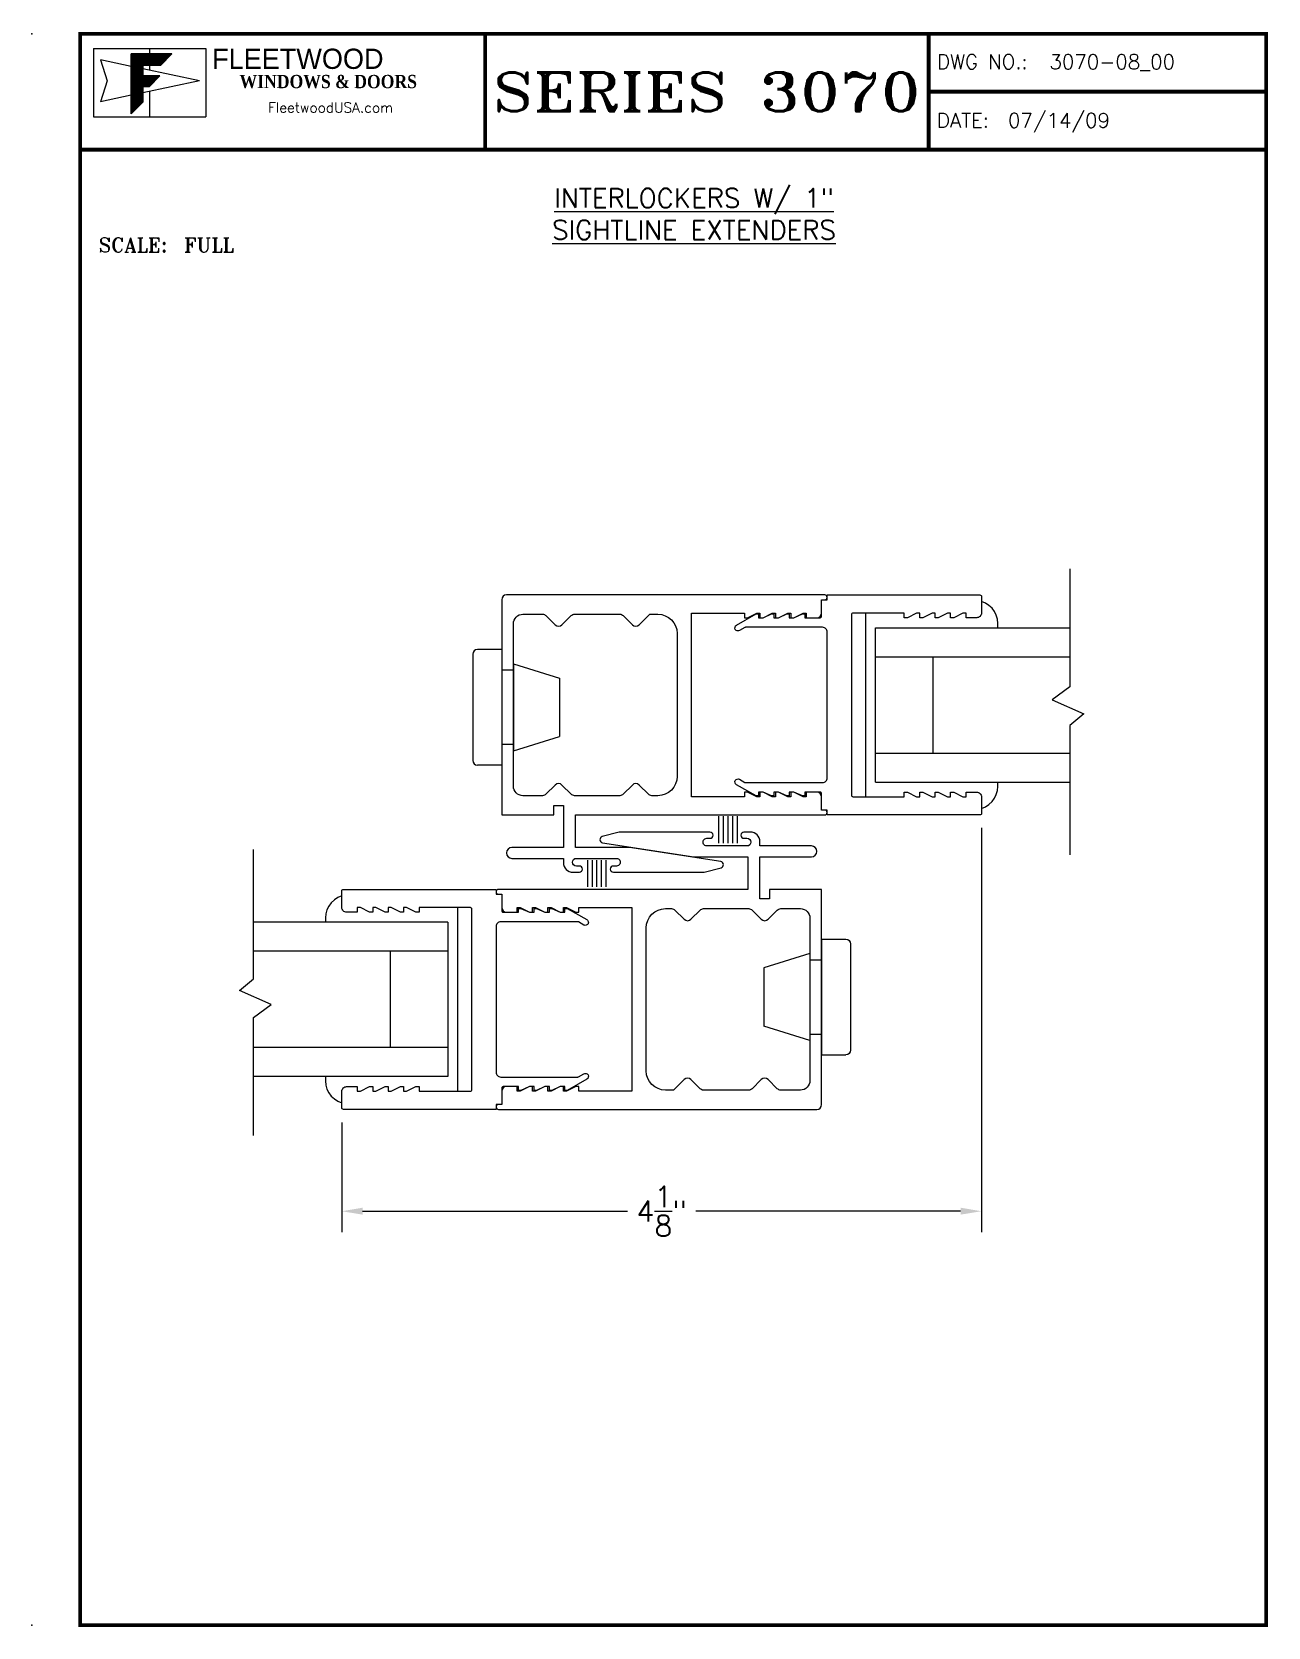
# Model space of a CAD drawing. Extents: x -31.7 to 55.9, y -31.6 to 29.
# Drawn here: x -31.75 to -23.73, y -5.71 to 4.63 of the extents above; entities that cross this region are included whole.
import ezdxf
from ezdxf.enums import TextEntityAlignment as Align

# ---------------------------------------------------------------- set-up
doc = ezdxf.new("R2010")
doc.units = 0
doc.header["$LTSCALE"] = 0.25
doc.header["$MEASUREMENT"] = 0
doc.layers.get('0').update_dxf_attribs({"linetype": 'CONTINUOUS'})
doc.layers.get('DEFPOINTS').update_dxf_attribs({"color": 1, "linetype": 'CONTINUOUS'})
for name, color, linetype in [('FRAME', 1, 'CONTINUOUS'), ('GLASS-VINYL', 7, 'CONTINUOUS'), ('MISC', 7, 'CONTINUOUS'), ('SASH', 5, 'CONTINUOUS'), ('SEAL', 7, 'CONTINUOUS'), ('TEXT', 7, 'CONTINUOUS')]:
    doc.layers.add(name, color=color, linetype=linetype)
doc.styles.add('ROMANT', font='romant')
doc.styles.add('SIMPLEX-094', font='simplex.shx', dxfattribs={"height": 0.094})
doc.styles.get("Standard").update_dxf_attribs({"font": 'simplex.shx'})
doc.dimstyles.new('FULL SCALE', dxfattribs={"dimscale": 0.75, "dimtxt": 0.18, "dimasz": 0.18, "dimexe": 0.18, "dimexo": 0.125, "dimgap": 0.09, "dimtad": 0, "dimtih": 1, "dimtoh": 1, "dimdec": 4, "dimzin": 0, "dimdsep": 46, "dimlunit": 4, "dimtxsty": 'Standard', "dimcen": 0.09, "dimadec": 0, "dimazin": 0, "dimtfac": 1, "dimtdec": 4, "dimtofl": 0, "dimtmove": 0, "dimatfit": 3, "dimfxl": 0, "dimtolj": 1, "dimtzin": 0, "dimarcsym": 0})

# ---------------------------------------------------------------- blocks, each defined once
blk = doc.blocks.new('*X37')
at = {"color": 0}
for p, q in [((7.233, 10.235), (7.463, 10.465)), ((7.233, 10.245), (7.452, 10.465)), ((7.233, 10.256), (7.442, 10.465)), ((7.233, 10.266), (7.431, 10.465)), ((7.233, 10.277), (7.42, 10.465)), ((7.233, 10.288), (7.41, 10.465)), ((7.233, 10.298), (7.399, 10.465)), ((7.233, 10.309), (7.389, 10.465)), ((7.233, 10.319), (7.378, 10.465)), ((7.233, 10.33), (7.367, 10.465)), ((7.233, 10.341), (7.357, 10.465)), ((7.233, 10.351), (7.346, 10.465)), ((7.233, 10.362), (7.336, 10.465)), ((7.233, 10.372), (7.325, 10.465)), ((7.233, 10.383), (7.314, 10.465)), ((7.233, 10.394), (7.304, 10.465)), ((7.233, 10.404), (7.293, 10.465)), ((7.233, 10.415), (7.283, 10.465)), ((7.233, 10.426), (7.272, 10.465)), ((7.233, 10.436), (7.261, 10.465)), ((7.233, 10.447), (7.251, 10.465)), ((7.233, 10.457), (7.24, 10.465)), ((7.355, 10.337), (7.233, 10.459)), ((7.355, 10.326), (7.233, 10.448)), ((7.355, 10.316), (7.233, 10.438)), ((7.355, 10.305), (7.233, 10.427)), ((7.355, 10.348), (7.238, 10.465)), ((7.365, 10.348), (7.249, 10.465)), ((7.375, 10.348), (7.259, 10.465)), ((7.386, 10.348), (7.27, 10.465)), ((7.396, 10.348), (7.28, 10.465)), ((7.407, 10.348), (7.291, 10.465)), ((7.418, 10.348), (7.302, 10.465)), ((7.428, 10.348), (7.312, 10.465)), ((7.439, 10.348), (7.323, 10.465)), ((7.449, 10.348), (7.333, 10.465)), ((7.46, 10.348), (7.344, 10.465)), ((7.471, 10.348), (7.355, 10.465)), ((7.357, 10.348), (7.473, 10.465)), ((7.481, 10.348), (7.365, 10.465)), ((7.368, 10.348), (7.484, 10.465)), ((7.492, 10.348), (7.376, 10.465)), ((7.379, 10.348), (7.495, 10.465)), ((7.503, 10.348), (7.386, 10.465)), ((7.389, 10.348), (7.505, 10.465)), ((7.513, 10.348), (7.397, 10.465)), ((7.4, 10.348), (7.516, 10.465)), ((7.524, 10.348), (7.408, 10.465)), ((7.41, 10.348), (7.526, 10.465)), ((7.534, 10.348), (7.418, 10.465)), ((7.421, 10.348), (7.537, 10.465)), ((7.542, 10.351), (7.429, 10.465)), ((7.432, 10.348), (7.548, 10.465)), ((7.548, 10.356), (7.439, 10.465)), ((7.442, 10.348), (7.558, 10.465)), ((7.553, 10.362), (7.45, 10.465)), ((7.453, 10.348), (7.569, 10.465)), ((7.558, 10.367), (7.461, 10.465)), ((7.463, 10.348), (7.58, 10.465)), ((7.563, 10.372), (7.471, 10.465)), ((7.474, 10.348), (7.59, 10.465)), ((7.569, 10.378), (7.482, 10.465)), ((7.485, 10.348), (7.601, 10.465)), ((7.574, 10.383), (7.492, 10.465)), ((7.495, 10.348), (7.611, 10.465)), ((7.579, 10.388), (7.503, 10.465)), ((7.506, 10.348), (7.622, 10.465)), ((7.585, 10.394), (7.514, 10.465)), ((7.516, 10.348), (7.633, 10.465)), ((7.59, 10.399), (7.524, 10.465)), ((7.527, 10.348), (7.643, 10.465)), ((7.595, 10.404), (7.535, 10.465)), ((7.538, 10.348), (7.654, 10.465)), ((7.601, 10.409), (7.546, 10.465)), ((7.606, 10.415), (7.556, 10.465)), ((7.611, 10.42), (7.567, 10.465)), ((7.616, 10.425), (7.577, 10.465)), ((7.622, 10.431), (7.588, 10.465)), ((7.627, 10.436), (7.599, 10.465)), ((7.632, 10.441), (7.609, 10.465)), ((7.638, 10.447), (7.62, 10.465)), ((7.643, 10.452), (7.63, 10.465)), ((7.648, 10.457), (7.641, 10.465)), ((7.654, 10.462), (7.652, 10.465)), ((7.355, 10.295), (7.233, 10.416)), ((7.355, 10.284), (7.233, 10.406)), ((7.355, 10.273), (7.233, 10.395)), ((7.355, 10.263), (7.233, 10.385)), ((7.355, 10.252), (7.233, 10.374)), ((7.355, 10.241), (7.233, 10.363)), ((7.44, 10.145), (7.233, 10.353)), ((7.233, 10.224), (7.355, 10.346)), ((7.435, 10.14), (7.233, 10.342)), ((7.233, 10.213), (7.355, 10.335)), ((7.43, 10.135), (7.233, 10.332)), ((7.233, 10.203), (7.355, 10.325)), ((7.424, 10.129), (7.233, 10.321)), ((7.233, 10.192), (7.355, 10.314)), ((7.416, 10.127), (7.233, 10.31)), ((7.233, 10.182), (7.355, 10.304)), ((7.405, 10.127), (7.233, 10.3)), ((7.233, 10.171), (7.355, 10.293)), ((7.395, 10.127), (7.233, 10.289)), ((7.233, 10.16), (7.355, 10.282)), ((7.384, 10.127), (7.233, 10.279)), ((7.233, 10.15), (7.355, 10.272)), ((7.373, 10.127), (7.233, 10.268)), ((7.233, 10.139), (7.355, 10.261)), ((7.363, 10.127), (7.233, 10.257)), ((7.233, 10.129), (7.355, 10.25)), ((7.355, 10.125), (7.233, 10.247)), ((7.233, 10.118), (7.355, 10.24)), ((7.233, 10.012), (7.457, 10.236)), ((7.233, 10.022), (7.446, 10.236)), ((7.233, 10.033), (7.436, 10.236)), ((7.233, 10.044), (7.425, 10.236)), ((7.233, 10.054), (7.415, 10.236)), ((7.233, 10.065), (7.404, 10.236)), ((7.233, 10.076), (7.393, 10.236)), ((7.233, 10.086), (7.383, 10.236)), ((7.233, 10.097), (7.372, 10.236)), ((7.233, 10.107), (7.362, 10.236)), ((7.355, 10.114), (7.233, 10.236)), ((7.355, 10.104), (7.233, 10.226)), ((7.355, 10.093), (7.233, 10.215)), ((7.355, 10.082), (7.233, 10.204)), ((7.355, 10.072), (7.233, 10.194)), ((7.355, 10.061), (7.233, 10.183)), ((7.355, 10.051), (7.233, 10.172)), ((7.355, 10.04), (7.233, 10.162)), ((7.355, 10.029), (7.233, 10.151)), ((7.355, 10.019), (7.233, 10.141)), ((7.355, 10.008), (7.233, 10.13)), ((7.233, 10.001), (7.355, 10.123)), ((7.355, 9.998), (7.233, 10.119)), ((7.233, 9.991), (7.355, 10.113)), ((7.355, 9.987), (7.233, 10.109)), ((7.233, 9.98), (7.355, 10.102)), ((7.355, 9.976), (7.233, 10.098)), ((7.233, 9.969), (7.355, 10.091)), ((7.359, 10.127), (7.468, 10.236)), ((7.446, 10.151), (7.36, 10.236)), ((7.37, 10.127), (7.478, 10.236)), ((7.451, 10.156), (7.371, 10.236)), ((7.38, 10.127), (7.489, 10.236)), ((7.456, 10.161), (7.382, 10.236)), ((7.391, 10.127), (7.5, 10.236)), ((7.462, 10.167), (7.392, 10.236)), ((7.402, 10.127), (7.51, 10.236)), ((7.467, 10.172), (7.403, 10.236)), ((7.412, 10.127), (7.521, 10.236)), ((7.472, 10.177), (7.413, 10.236)), ((7.477, 10.182), (7.424, 10.236)), ((7.483, 10.188), (7.435, 10.236)), ((7.488, 10.193), (7.445, 10.236)), ((7.493, 10.198), (7.456, 10.236)), ((7.499, 10.204), (7.466, 10.236)), ((7.504, 10.209), (7.477, 10.236)), ((7.509, 10.214), (7.488, 10.236)), ((7.515, 10.22), (7.498, 10.236)), ((7.52, 10.225), (7.509, 10.236)), ((7.525, 10.23), (7.519, 10.236)), ((7.531, 10.236), (7.53, 10.236)), ((7.355, 9.966), (7.233, 10.088)), ((7.233, 9.959), (7.355, 10.081)), ((7.35, 9.96), (7.233, 10.077)), ((7.233, 9.948), (7.355, 10.07)), ((7.345, 9.955), (7.233, 10.066)), ((7.233, 9.938), (7.355, 10.06)), ((7.339, 9.949), (7.233, 10.056)), ((7.233, 9.927), (7.355, 10.049)), ((7.334, 9.944), (7.233, 10.045)), ((7.233, 9.916), (7.355, 10.038)), ((7.329, 9.939), (7.233, 10.035)), ((7.233, 9.906), (7.355, 10.028)), ((7.324, 9.933), (7.233, 10.024)), ((7.233, 9.895), (7.355, 10.017)), ((7.318, 9.928), (7.233, 10.013)), ((7.233, 9.885), (7.355, 10.007)), ((7.313, 9.923), (7.233, 10.003)), ((7.233, 9.874), (7.355, 9.996)), ((7.308, 9.917), (7.233, 9.992)), ((7.233, 9.863), (7.355, 9.985)), ((7.302, 9.912), (7.233, 9.982)), ((7.233, 9.853), (7.355, 9.975)), ((7.297, 9.907), (7.233, 9.971)), ((7.292, 9.902), (7.233, 9.96)), ((7.286, 9.896), (7.233, 9.95)), ((7.281, 9.891), (7.233, 9.939)), ((7.276, 9.886), (7.233, 9.929)), ((7.271, 9.88), (7.233, 9.918)), ((7.265, 9.875), (7.233, 9.907)), ((7.26, 9.87), (7.233, 9.897)), ((7.255, 9.864), (7.233, 9.886)), ((7.249, 9.859), (7.233, 9.876)), ((7.244, 9.854), (7.233, 9.865)), ((7.239, 9.849), (7.233, 9.854)), ((7.233, 9.843), (7.233, 9.844))]:
    blk.add_line(p, q, dxfattribs=at)
blk = doc.blocks.new('FW_ARCH_P FULL SIZE ARCHS')
at = {"color": 151}
for p, q in [((0.399, 10.216), (1.127, 10.216)), ((0.399, 10.216), (0.399, 9.774)), ((0.763, 10.216), (0.763, 10.182)), ((1.127, 10.216), (1.127, 9.774)), ((0.763, 10.109), (0.763, 10.076)), ((0.763, 9.939), (0.763, 9.774)), ((0.399, 9.774), (1.127, 9.774))]:
    blk.add_line(p, q, dxfattribs=at)
at = {"color": 1}
for p, q in [((0.644, 10.101), (0.444, 10.143)), ((0.444, 10.143), (0.489, 10.007)), ((1.087, 10.007), (0.72, 10.085)), ((0.489, 10.007), (0.444, 9.872)), ((1.087, 10.007), (0.72, 9.93)), ((0.644, 9.914), (0.444, 9.872))]:
    blk.add_line(p, q, dxfattribs=at)
at = {"const_width": 0.025}
blk.add_lwpolyline([(0.313, 0), (8.001, 0), (8.001, 10.312), (0.313, 10.312)], close=True, dxfattribs=at)
for points in [[(2.938, 10.312), (2.938, 9.562)], [(5.813, 10.312), (5.813, 9.562)], [(5.813, 9.937), (8.001, 9.937)], [(0.313, 9.562), (8.001, 9.562)]]:
    blk.add_lwpolyline(points, dxfattribs=at)
at = {"color": 151}
blk.add_lwpolyline([(0.72, 9.869), (0.72, 9.971), (0.762, 9.971), (0.72, 9.971), (0.72, 9.869), (0.644, 9.793), (0.644, 10.182), (0.908, 10.182), (0.836, 10.109), (0.72, 10.109), (0.72, 10.039), (0.83, 10.039), (0.72, 10.039), (0.72, 10.109), (0.836, 10.109), (0.908, 10.182), (0.644, 10.182), (0.644, 9.793), (0.72, 9.869), (0.72, 9.971), (0.762, 9.971), (0.83, 10.039), (0.72, 10.039), (0.72, 10.109), (0.836, 10.109), (0.908, 10.182), (0.644, 10.182), (0.644, 9.793)], close=True, dxfattribs=at)
for p in [(0, 10.312), (0, 0)]:
    blk.add_point(p)
at = {"color": 151, "xscale": 0.625, "yscale": 0.625, "zscale": 0.625}
blk.add_blockref('*X37', (-3.877, 3.641), dxfattribs=at)
for s, style, p in [('DWG NO.:', 'SIMPLEX-094', (5.867, 10.084)), ('DATE:', 'SIMPLEX-094', (5.866, 9.704)), ('SCALE:', 'ROMANT', (0.433, 8.897))]:
    blk.add_text(s, height=0.094, dxfattribs=dict(style=style)).set_placement(p)
at = {"attachment_point": 1}
for s, insert, char_height, width in [('{\\fBankGothic Md BT|b0|i0|c0|p34;FLEETWOOD}', (1.168, 10.216), 0.13124, 7.00828), ('{\\fGaramond|b1|i0|c0|p18;WINDOWS & DOORS}', (1.346, 10.046), 0.08608, 1.33618), ('{\\Fromant.shx|c0;FleetwoodUSA.com}', (1.531, 9.867), 0.06519, 0.98742)]:
    blk.add_mtext(s, dxfattribs=dict(at, insert=insert, char_height=char_height, width=width))
for tag, height, style, width, p, p2 in [('PRODUCT', 0.25, 'ROMANT', 1.543709, (2.988, 9.918), (5.763, 9.918)), ('DWG_NO_F', 0.094, 'SIMPLEX-094', 1.745692, (6.597, 10.084), (7.933, 10.084)), ('TYPE1', 0.125, 'ROMANT', 4.688377, (2.978, 9.674), (5.769, 9.674))]:
    blk.add_attdef(tag, text='', height=height, dxfattribs=dict(style=style, width=width)).set_placement(p, p2, align=Align.FIT)
for tag, p, style in [('DATE', (6.327, 9.704), 'SIMPLEX-094'), ('SCALE', (1.011, 8.895), 'ROMANT')]:
    blk.add_attdef(tag, p, '', height=0.094, dxfattribs=dict(style=style))
blk = doc.blocks.new('A$C1D443341')
for p, q in [((0.188, 0.75), (0.031, 0.75)), ((0.188, 0.75), (0.188, 0)), ((0, 0.719), (0, 0.031)), ((0.264, 0.656), (0.562, 0.563)), ((0.264, 0.656), (0.264, 0.094)), ((0.264, 0.615), (0.188, 0.615)), ((0.562, 0.563), (0.562, 0.187)), ((0.264, 0.135), (0.188, 0.135)), ((0.264, 0.094), (0.562, 0.187)), ((0.188, 0), (0.031, 0))]:
    blk.add_line(p, q)
for centre, start, end in [((0.031, 0.719), 90, 180), ((0.031, 0.031), 180, 270)]:
    blk.add_arc(centre, 0.031, start, end)
blk = doc.blocks.new('1IN-SE')
blk.add_lwpolyline([(0.35, 0.503, 0.131652), (0.345, 0.502), (0.311, 0.482, -1), (0.291, 0.517), (0.418, 0.59), (0.433, 0.59), (0.433, 0.565), (0.463, 0.565), (0.518, 0.59), (0.533, 0.59), (0.533, 0.565), (0.563, 0.565), (0.618, 0.59), (0.633, 0.59), (0.633, 0.565), (0.663, 0.565), (0.718, 0.59), (0.733, 0.59), (0.733, 0.565), (0.833, 0.565, 0.414214), (0.843, 0.575), (0.843, 0.681), (0.879, 0.681), (0.879, 0.713), (1.869, 0.713, -0.414214), (1.879, 0.703), (1.879, 0.596, -0.414214), (1.848, 0.565), (1.779, 0.565), (1.779, 0.595), (1.759, 0.595), (1.699, 0.565), (1.679, 0.565), (1.679, 0.595), (1.659, 0.595), (1.599, 0.565), (1.579, 0.565), (1.579, 0.595), (1.559, 0.595), (1.499, 0.565), (1.479, 0.565), (1.479, 0.595), (1.459, 0.595), (1.399, 0.565), (1.379, 0.565), (1.379, 0.595), (1.046, 0.595, 0.414214), (1.036, 0.585), (1.036, -0.585, 0.414214), (1.046, -0.595), (1.379, -0.595), (1.379, -0.565), (1.399, -0.565), (1.459, -0.595), (1.479, -0.595), (1.479, -0.565), (1.499, -0.565), (1.559, -0.595), (1.579, -0.595), (1.579, -0.565), (1.599, -0.565), (1.659, -0.595), (1.679, -0.595), (1.679, -0.565), (1.699, -0.565), (1.759, -0.595), (1.779, -0.595), (1.779, -0.565), (1.848, -0.565, -0.414214), (1.879, -0.596), (1.879, -0.703, -0.414214), (1.869, -0.713), (0.879, -0.713), (0.879, -0.681), (0.843, -0.681), (0.843, -0.575, 0.414214), (0.833, -0.565), (0.733, -0.565), (0.733, -0.59), (0.718, -0.59), (0.663, -0.565), (0.633, -0.565), (0.633, -0.59), (0.618, -0.59), (0.563, -0.565), (0.533, -0.565), (0.533, -0.59), (0.518, -0.59), (0.463, -0.565), (0.433, -0.565), (0.433, -0.59), (0.418, -0.59), (0.291, -0.517, -1), (0.311, -0.482), (0.345, -0.502, 0.131652), (0.35, -0.503), (0.849, -0.503, 0.414214), (0.879, -0.473), (0.879, 0.473, 0.414214), (0.849, 0.503)], format="xyb", close=True)
blk = doc.blocks.new('*D42')
at = {"color": 0, "lineweight": -2}
for p, q in [((-25.592, -0.532), (-25.592, -3.151)), ((-29.738, -2.44), (-29.738, -3.151)), ((-29.603, -3.016), (-27.886, -3.016)), ((-25.727, -3.016), (-27.443, -3.016))]:
    blk.add_line(p, q, dxfattribs=at)
at = {"color": 0}
for points in [[(-29.603, -2.993), (-29.603, -3.038), (-29.738, -3.016)], [(-25.727, -2.993), (-25.727, -3.038), (-25.592, -3.016)]]:
    blk.add_solid(points, dxfattribs=at)
at = {"layer": 'DEFPOINTS', "color": 0}
for p in [(-25.592, -0.438), (-29.738, -2.346), (-25.592, -3.016)]:
    blk.add_point(p, dxfattribs=at)
at = {"color": 0, "insert": (-27.665, -3.016), "char_height": 0.135, "attachment_point": 5}
blk.add_mtext('\\A1;4{\\H1.000000x;\\S1/8;}"', dxfattribs=at)

msp = doc.modelspace()

# ---------------------------------------------------------------- linework, layer by layer
at = {"color": 5}
for centre, start, end in [((-27.83252, 0.80587), 224.999824, 314.999518), ((-27.49653, -2.18413), 44.999824, 134.999518)]:
    msp.add_arc(centre, 0.031, start, end, dxfattribs=at)
at = {"layer": 'GLASS-VINYL'}
for p, q in [((-25.01847, 1.14748), (-25.01847, 0.38226)), ((-26.34403, 0.85987), (-26.34403, -0.33013)), ((-26.27903, 0.76487), (-25.01847, 0.76487)), ((-26.27903, -0.23513), (-26.27903, 0.76487)), ((-26.27903, 0.57737), (-25.01847, 0.57737)), ((-25.90403, -0.04763), (-25.90403, 0.57737)), ((-25.01847, 0.38226), (-25.1327, 0.298)), ((-25.1327, 0.298), (-24.92883, 0.20654)), ((-24.92883, 0.20654), (-25.01847, 0.13226)), ((-25.01847, 0.13226), (-25.01847, -0.70615)), ((-26.27903, -0.04763), (-25.01847, -0.04763)), ((-26.27903, -0.23513), (-25.01847, -0.23513)), ((-30.31058, -1.51052), (-30.31058, -0.67211)), ((-28.98502, -2.23813), (-28.98502, -1.04813)), ((-29.05002, -1.14313), (-30.31058, -1.14313)), ((-29.05002, -1.14313), (-29.05002, -2.14313)), ((-29.05002, -1.33063), (-30.31058, -1.33063)), ((-29.42502, -1.33063), (-29.42502, -1.95563)), ((-30.40022, -1.5848), (-30.31058, -1.51052)), ((-30.19635, -1.67626), (-30.40022, -1.5848)), ((-30.31058, -1.76052), (-30.19635, -1.67626)), ((-30.31058, -2.52574), (-30.31058, -1.76052)), ((-29.05002, -1.95563), (-30.31058, -1.95563)), ((-29.05002, -2.14313), (-30.31058, -2.14313))]:
    msp.add_line(p, q, dxfattribs=at)
for centre, start, end in [((-25.63709, 0.7894), 350.75972, 72.645769), ((-25.63709, -0.25966), 287.354231, 9.24028), ((-29.69196, -1.1186), 107.354231, 189.24028), ((-29.69196, -2.16766), 170.75972, 252.645769)]:
    msp.add_arc(centre, 0.15276, start, end, dxfattribs=at)
at = {"layer": 'SASH'}
for points in [[(-26.62753, -0.41713), (-26.62753, -0.33113, 0.41421356), (-26.65853, -0.30013), (-26.72753, -0.30013), (-26.72753, -0.33013), (-26.74753, -0.33013), (-26.80753, -0.30013), (-26.82753, -0.30013), (-26.82753, -0.33013), (-26.84753, -0.33013), (-26.90753, -0.30013), (-26.92753, -0.30013), (-26.92753, -0.33013), (-26.94753, -0.33013), (-27.00753, -0.30013), (-27.02753, -0.30013), (-27.02753, -0.33013), (-27.04753, -0.33013), (-27.10753, -0.30013), (-27.12753, -0.30013), (-27.12753, -0.33013), (-27.47052, -0.33013), (-27.47052, 0.85987), (-27.12753, 0.85987), (-27.12753, 0.82987), (-27.10753, 0.82987), (-27.04753, 0.85987), (-27.02753, 0.85987), (-27.02753, 0.82987), (-27.00753, 0.82987), (-26.94753, 0.85987), (-26.92753, 0.85987), (-26.92753, 0.82987), (-26.90753, 0.82987), (-26.84753, 0.85987), (-26.82753, 0.85987), (-26.82753, 0.82987), (-26.80753, 0.82987), (-26.74753, 0.85987), (-26.72753, 0.85987), (-26.72753, 0.82987), (-26.65853, 0.82987, 0.41421356), (-26.62753, 0.86087), (-26.62753, 0.94587), (-26.60753, 0.94587, 0.99999571), (-26.60753, 0.97787), (-28.67052, 0.97787, 0.41421356), (-28.70152, 0.94687), (-28.70152, -0.44813), (-28.36352, -0.44813), (-28.36352, -0.38613), (-28.30152, -0.38613), (-28.30152, -0.65913), (-28.63552, -0.65913, 1), (-28.63552, -0.72913), (-28.30152, -0.72913), (-28.30152, -0.75713, 0.41421356), (-28.23952, -0.81913), (-28.19752, -0.81913, 1), (-28.19752, -0.77913), (-28.21753, -0.77913, -0.9999959), (-28.21753, -0.72913), (-27.95753, -0.72913, -1.0000034), (-27.95753, -0.77913), (-27.97753, -0.77913, 0.9999936), (-27.97753, -0.81913), (-27.38952, -0.81913), (-27.27935, -0.78961, 0.8114148), (-27.28147, -0.75053), (-27.87352, -0.65913), (-28.22352, -0.65913), (-28.22352, -0.44813), (-26.60753, -0.44813, 0.99999571), (-26.60753, -0.41613), (-26.62753, -0.41613)], [(-27.8106, 0.78395), (-27.74168, 0.85287), (-27.68952, 0.85287, -0.41421356), (-27.56452, 0.72787), (-27.56452, -0.19813, -0.41421356), (-27.68952, -0.32313), (-27.72884, -0.32313, -0.19891237), (-27.75076, -0.31405), (-27.8106, -0.25421, 0.41421356), (-27.85445, -0.25421), (-27.91429, -0.31405, -0.19891237), (-27.93621, -0.32313), (-28.22884, -0.32313, -0.19891237), (-28.25076, -0.31405), (-28.3106, -0.25421, 0.41421356), (-28.35445, -0.25421), (-28.41429, -0.31405, -0.19891237), (-28.43621, -0.32313), (-28.56352, -0.32313, -0.41421356), (-28.62552, -0.26113), (-28.62552, 0.79087, -0.41421356), (-28.56352, 0.85287), (-28.43621, 0.85287, -0.19891237), (-28.41429, 0.84379), (-28.35445, 0.78395, 0.41421356), (-28.3106, 0.78395), (-28.25076, 0.84379, -0.19891237), (-28.22884, 0.85287), (-27.93621, 0.85287, -0.19891237), (-27.91429, 0.84379), (-27.85445, 0.78395)], [(-28.70152, -0.96113), (-28.70152, -1.04713, 0.41421356), (-28.67052, -1.07813), (-28.60152, -1.07813), (-28.60152, -1.04813), (-28.58152, -1.04813), (-28.52152, -1.07813), (-28.50152, -1.07813), (-28.50152, -1.04813), (-28.48152, -1.04813), (-28.42152, -1.07813), (-28.40152, -1.07813), (-28.40152, -1.04813), (-28.38152, -1.04813), (-28.32152, -1.07813), (-28.30152, -1.07813), (-28.30152, -1.04813), (-28.28152, -1.04813), (-28.22152, -1.07813), (-28.20152, -1.07813), (-28.20152, -1.04813), (-27.85853, -1.04813), (-27.85853, -2.23813), (-28.20152, -2.23813), (-28.20152, -2.20813), (-28.22152, -2.20813), (-28.28152, -2.23813), (-28.30152, -2.23813), (-28.30152, -2.20813), (-28.32152, -2.20813), (-28.38152, -2.23813), (-28.40152, -2.23813), (-28.40152, -2.20813), (-28.42152, -2.20813), (-28.48152, -2.23813), (-28.50152, -2.23813), (-28.50152, -2.20813), (-28.52152, -2.20813), (-28.58152, -2.23813), (-28.60152, -2.23813), (-28.60152, -2.20813), (-28.67052, -2.20813, 0.41421356), (-28.70152, -2.23913), (-28.70152, -2.32413), (-28.72153, -2.32413, 0.99999571), (-28.72153, -2.35613), (-26.65853, -2.35613, 0.41421356), (-26.62753, -2.32513), (-26.62753, -0.93013), (-26.96553, -0.93013), (-26.96553, -0.99213), (-27.02753, -0.99213), (-27.02753, -0.71913), (-26.69353, -0.71913, 1), (-26.69353, -0.64913), (-27.02753, -0.64913), (-27.02753, -0.62113, 0.41421356), (-27.08953, -0.55913), (-27.13153, -0.55913, 1), (-27.13153, -0.59913), (-27.11153, -0.59913, -0.9999959), (-27.11153, -0.64913), (-27.37153, -0.64913, -1.0000034), (-27.37153, -0.59913), (-27.35153, -0.59913, 0.9999936), (-27.35153, -0.55913), (-27.93953, -0.55913), (-28.0497, -0.58865, 0.8114148), (-28.04758, -0.62774), (-27.45553, -0.71913), (-27.10553, -0.71913), (-27.10553, -0.93013), (-28.72153, -0.93013, 0.99999571), (-28.72153, -0.96213), (-28.70152, -0.96213)], [(-27.51845, -2.16221), (-27.58737, -2.23113), (-27.63953, -2.23113, -0.41421356), (-27.76453, -2.10613), (-27.76453, -1.18013, -0.41421356), (-27.63953, -1.05513), (-27.60021, -1.05513, -0.19891237), (-27.57829, -1.06421), (-27.51845, -1.12405, 0.41421356), (-27.4746, -1.12405), (-27.41476, -1.06421, -0.19891237), (-27.39284, -1.05513), (-27.10021, -1.05513, -0.19891237), (-27.07829, -1.06421), (-27.01845, -1.12405, 0.41421356), (-26.9746, -1.12405), (-26.91476, -1.06421, -0.19891237), (-26.89284, -1.05513), (-26.76553, -1.05513, -0.41421356), (-26.70353, -1.11713), (-26.70353, -2.16913, -0.41421356), (-26.76553, -2.23113), (-26.89284, -2.23113, -0.19891237), (-26.91476, -2.22205), (-26.9746, -2.16221, 0.41421356), (-27.01845, -2.16221), (-27.07829, -2.22205, -0.19891237), (-27.10021, -2.23113), (-27.39284, -2.23113, -0.19891237), (-27.41476, -2.22205), (-27.4746, -2.16221)]]:
    msp.add_lwpolyline(points, format="xyb", dxfattribs=at)
at = {"layer": 'SEAL'}
for p, q in [((-27.2956, -0.45649), (-27.2956, -0.63067)), ((-27.2656, -0.45649), (-27.2656, -0.63067)), ((-27.2356, -0.45649), (-27.2356, -0.63067)), ((-27.2056, -0.45649), (-27.2056, -0.63067)), ((-27.1756, -0.45649), (-27.1756, -0.63067)), ((-28.14597, -0.74045), (-28.14597, -0.91463)), ((-28.11597, -0.74045), (-28.11597, -0.91463)), ((-28.08597, -0.74045), (-28.08597, -0.91463)), ((-28.05597, -0.74045), (-28.05597, -0.91463)), ((-28.02597, -0.74045), (-28.02597, -0.91463))]:
    msp.add_line(p, q, dxfattribs=at)

# ---------------------------------------------------------------- block references
at = {"layer": 'FRAME'}
msp.add_blockref('1IN-SE', (-27.47052, 0.26487), dxfattribs=at)
at = {"layer": 'FRAME', "rotation": 180}
msp.add_blockref('1IN-SE', (-27.85853, -1.64313), dxfattribs=at)
at = {"layer": 'MISC', "extrusion": (0, 0, -1), "xscale": -1, "zscale": -1}
msp.add_blockref('A$C1D443341', (28.88952, -0.12563), dxfattribs=at)
at = {"layer": 'MISC', "extrusion": (0, 0, -1), "zscale": -1}
msp.add_blockref('A$C1D443341', (26.43953, -2.00263), dxfattribs=at)
at = {"layer": 'TEXT'}
ref = msp.add_blockref('FW_ARCH_P FULL SIZE ARCHS', (-31.74688, -5.69826), dxfattribs=at)
ref.add_attrib('DATE', '07/14/09', (-25.41947, 4.00558), dxfattribs={"layer": '0', "height": 0.094, "style": 'SIMPLEX-094'})
ref.add_attrib('DWG_NO', '3070-08_00', (-25.15054, 4.38553), dxfattribs={"layer": '0', "height": 0.094, "style": 'SIMPLEX-094'})
ref.add_attrib('PRODUCT', 'SERIES 3070', dxfattribs={"layer": '0', "height": 0.25, "style": 'ROMANT', "width": 1.089252}).set_placement((-28.75888, 4.11261), (-25.98388, 4.11261), align=Align.FIT)
ref.add_attrib('SCALE', 'FULL', (-30.76082, 3.19853), dxfattribs={"layer": '0', "height": 0.094, "style": 'ROMANT'})

# ---------------------------------------------------------------- texts
at = {"layer": 'TEXT', "insert": (-27.45512, 3.44617), "char_height": 0.124, "width": 2.2957, "attachment_point": 5}
msp.add_mtext('{\\LINTERLOCKERS W/ 1"\\PSIGHTLINE EXTENDERS}', dxfattribs=at)

# ---------------------------------------------------------------- dimensions: what is measured, and where the dimension line sits
dim = msp.add_linear_dim(base=(-25.59153, -3.01579), p1=(-29.73752, -2.34613), p2=(-25.59153, -0.43813), dimstyle='FULL SCALE')
dim.commit()
dim.dimension.update_dxf_attribs({"geometry": '*D42', "text_midpoint": (-27.66453, -3.01579)})

doc.saveas('drawing.dxf')
